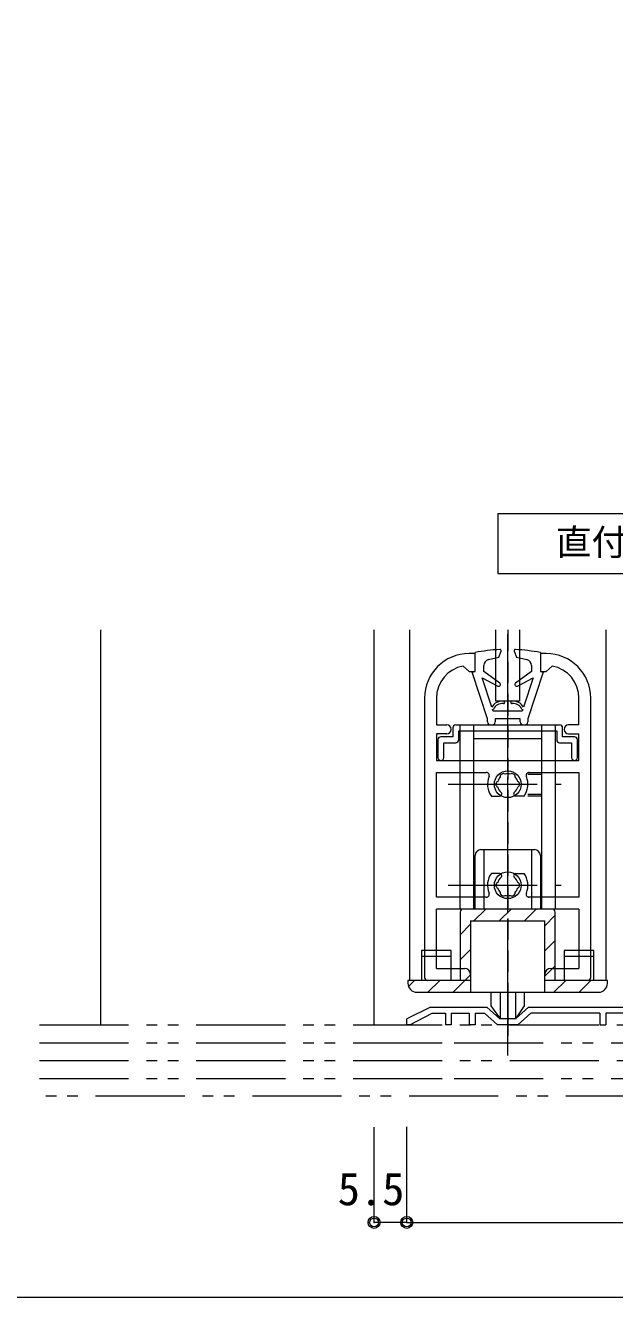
# Model space of a CAD drawing. Units: millimetres on the paper, enlarged 5 times, with parts at other scales. Extents: x -992 to 1008, y -685 to 700.
# Drawn here: x -353.8 to -188.4, y -26.2 to 330.6 of the extents above; entities that cross this region are included whole.
import ezdxf
from ezdxf.enums import TextEntityAlignment as Align

# ---------------------------------------------------------------- set-up
doc = ezdxf.new("R2010")
doc.units = ezdxf.units.MM
doc.header["$LTSCALE"] = 5
doc.header["$PDMODE"] = 32
doc.header["$PDSIZE"] = 2.5
for name, pattern in [('CHAIN1', [8, 5, -1, 1, -1]), ('DASHED1', [1.8, 1.2, -0.6]), ('DOUBLE_CHAIN1', [8.8, 5, -1, 0.6, -0.6, 0.6, -1])]:
    doc.linetypes.add(name, pattern=pattern)
for name, color, linetype, lineweight in [('1-0_H-SYM', 7, 'Continuous', 20), ('1-1_0', 7, 'Continuous', 20), ('2-0_18', 7, 'Continuous', 18)]:
    doc.layers.add(name, color=color, linetype=linetype, lineweight=lineweight)
doc.styles.add('ＭＳ ゴシック', font='')
doc.styles.get('ＭＳ ゴシック').set_extended_font_data('MS Gothic')

msp = doc.modelspace()

# ---------------------------------------------------------------- linework, layer by layer
at = {"layer": '1-0_H-SYM'}
msp.add_line((197.5, -26.25), (-967.5, -26.25), dxfattribs=at)
at = {"layer": '1-1_0'}
msp.add_lwpolyline([(197.5, -26.25), (-967.5, -26.25), (-967.5, 675)], dxfattribs=at)
at = {"layer": '2-0_18'}
for p, q in [((-221.167, 176.901), (-97.834, 176.901)), ((-332.586, 50.239), (-332.586, 161.072)), ((-255.92, 50.239), (-255.92, 161.072)), ((-245.92, 62.739), (-245.92, 161.072)), ((-221.753, 141.073), (-221.753, 161.072)), ((-215.086, 161.072), (-215.086, 141.073)), ((-190.92, 161.072), (-190.92, 62.739)), ((-227.586, 154.406), (-229.253, 154.406)), ((-227.586, 149.406), (-227.586, 154.739)), ((-220.92, 153.406), (-220.274, 155.122)), ((-209.253, 154.739), (-209.253, 149.406)), ((-207.586, 154.406), (-209.253, 154.406)), ((-225.086, 149.406), (-225.086, 151.092)), ((-223.809, 152.713), (-220.92, 153.406)), ((-211.753, 151.092), (-211.753, 149.406)), ((-207.586, 149.406), (-205.92, 150.92)), ((-228.42, 149.239), (-227.586, 149.406)), ((-224.086, 136.073), (-228.42, 149.239)), ((-225.59, 147.573), (-221.148, 145.294)), ((-222.886, 139.355), (-225.59, 147.573)), ((-220.624, 146.143), (-225.086, 149.406)), ((-211.753, 149.406), (-216.215, 146.143)), ((-209.253, 149.406), (-207.586, 149.406)), ((-241.753, 141.906), (-241.753, 63.573)), ((-238.42, 141.906), (-238.42, 134.406)), ((-215.086, 141.073), (-221.753, 141.073)), ((-198.42, 134.406), (-198.42, 141.906)), ((-195.086, 63.573), (-195.086, 141.906)), ((-224.086, 135.239), (-224.086, 136.073)), ((-222.683, 138.739), (-222.552, 138.739)), ((-222.518, 138.239), (-222.683, 138.739)), ((-214.321, 138.239), (-222.518, 138.239)), ((-214.935, 136.073), (-221.92, 136.073)), ((-221.92, 136.073), (-221.92, 135.239)), ((-214.92, 135.239), (-214.92, 136.073)), ((-212.753, 136.073), (-212.753, 135.239)), ((-238.42, 134.406), (-235.503, 134.406)), ((-233.836, 133.573), (-233.836, 131.073)), ((-233.003, 134.406), (-203.836, 134.406)), ((-232.17, 132.739), (-204.67, 132.739)), ((-232.17, 130.239), (-232.17, 132.739)), ((-231.753, 82.739), (-231.753, 134.406)), ((-227.92, 82.739), (-227.92, 134.406)), ((-208.92, 134.406), (-208.92, 82.739)), ((-205.086, 134.406), (-205.086, 82.739)), ((-204.67, 132.739), (-204.67, 130.239)), ((-203.003, 131.073), (-203.003, 133.573)), ((-198.42, 134.406), (-201.336, 134.406)), ((-238.003, 130.239), (-238.003, 125.239)), ((-233.836, 131.073), (-237.17, 131.073)), ((-236.336, 125.239), (-236.336, 129.406)), ((-236.336, 129.406), (-233.003, 129.406)), ((-227.92, 130.573), (-208.92, 130.573)), ((-203.836, 129.406), (-200.503, 129.406)), ((-199.67, 131.073), (-203.003, 131.073)), ((-201.336, 131.906), (-198.42, 131.906)), ((-200.503, 129.406), (-200.503, 125.239)), ((-198.836, 125.239), (-198.836, 130.239)), ((-198.42, 124.406), (-198.42, 131.906)), ((-238.42, 124.406), (-198.42, 124.406)), ((-238.42, 121.073), (-224.42, 121.073)), ((-238.42, 86.073), (-238.42, 121.073)), ((-212.42, 121.073), (-198.42, 121.073)), ((-198.42, 121.073), (-198.42, 86.073)), ((-223.002, 114.406), (-220.706, 114.406)), ((-213.837, 114.406), (-216.133, 114.406)), ((-227.586, 82.739), (-227.586, 97.739)), ((-225.92, 99.406), (-210.92, 99.406)), ((-225.086, 99.406), (-225.086, 82.739)), ((-211.753, 99.406), (-211.753, 82.739)), ((-209.253, 97.739), (-209.253, 82.739)), ((-220.706, 92.739), (-223.002, 92.739)), ((-216.133, 92.739), (-213.837, 92.739)), ((-224.42, 86.073), (-238.42, 86.073)), ((-198.42, 86.073), (-212.42, 86.073)), ((-198.42, 82.739), (-238.42, 82.739)), ((-238.42, 66.073), (-238.42, 82.739)), ((-227.886, 79.406), (-224.553, 82.739)), ((-220.815, 79.406), (-217.482, 82.739)), ((-213.744, 79.406), (-210.411, 82.739)), ((-198.42, 82.739), (-198.42, 66.073)), ((-231.753, 81.906), (-231.753, 62.739)), ((-228.836, 79.406), (-228.836, 59.406)), ((-228.836, 79.406), (-208.003, 79.406)), ((-208.003, 78.076), (-205.086, 80.993)), ((-208.003, 59.406), (-208.003, 79.406)), ((-205.086, 62.739), (-205.086, 81.906)), ((-231.753, 75.539), (-228.836, 78.456)), ((-231.753, 68.468), (-228.836, 71.385)), ((-208.003, 71.005), (-205.086, 73.922)), ((-208.003, 71.005), (-205.086, 73.922)), ((-242.586, 71.073), (-242.586, 62.739)), ((-234.253, 69.406), (-242.586, 69.406)), ((-202.586, 71.073), (-202.586, 62.739)), ((-194.253, 71.073), (-202.586, 71.073)), ((-194.253, 69.406), (-202.586, 69.406)), ((-194.253, 62.739), (-194.253, 71.073)), ((-238.42, 66.073), (-230.503, 66.073)), ((-233.744, 59.406), (-228.79, 64.36)), ((-233.744, 59.406), (-228.836, 64.314)), ((-208.003, 63.934), (-205.086, 66.851)), ((-206.336, 66.073), (-198.42, 66.073)), ((-228.836, 62.739), (-246.42, 62.739)), ((-246.42, 62.739), (-246.42, 61.906)), ((-246.261, 61.031), (-244.553, 62.739)), ((-240.815, 59.406), (-237.482, 62.739)), ((-240.815, 59.406), (-237.482, 62.739)), ((-190.42, 62.739), (-208.003, 62.739)), ((-205.46, 59.406), (-202.127, 62.739)), ((-205.459, 59.407), (-202.127, 62.739)), ((-198.389, 59.406), (-195.055, 62.739)), ((-198.388, 59.406), (-195.056, 62.739)), ((-190.42, 61.906), (-190.42, 62.739)), ((-243.92, 59.406), (-192.92, 59.406)), ((-223.153, 59.406), (-223.153, 55.586)), ((-213.762, 59.406), (-213.762, 55.636)), ((-240.086, 55.239), (-246.753, 51.906)), ((-245.919, 50.239), (-239.586, 53.572)), ((-240.086, 55.239), (-224.253, 55.239)), ((-239.586, 53.572), (-235.919, 53.572)), ((-235.919, 53.572), (-235.919, 50.239)), ((-234.253, 53.572), (-234.253, 50.239)), ((-234.253, 53.572), (-229.253, 53.572)), ((-229.253, 53.572), (-229.253, 50.239)), ((-227.586, 53.572), (-227.586, 50.239)), ((-227.586, 53.572), (-224.919, 53.572)), ((-224.919, 53.572), (-221.253, 50.239)), ((-224.253, 55.239), (-220.586, 51.906)), ((-223.153, 55.586), (-220.578, 51.906)), ((-213.762, 55.636), (-216.262, 51.906)), ((-216.253, 51.906), (-212.586, 55.239)), ((-215.586, 50.239), (-211.919, 53.572)), ((-212.586, 55.239), (-164.253, 55.239)), ((-192.586, 53.572), (-211.919, 53.572)), ((-192.586, 53.572), (-192.586, 50.239)), ((-190.92, 53.572), (-190.92, 50.239)), ((-185.919, 53.572), (-190.92, 53.572)), ((-246.753, 50.239), (-246.753, 51.906)), ((-245.919, 50.239), (-246.753, 50.239)), ((-234.253, 50.239), (-235.919, 50.239)), ((-227.586, 50.239), (-229.253, 50.239)), ((-215.586, 50.239), (-221.253, 50.239)), ((-216.244, 51.906), (-220.586, 51.906)), ((-192.586, 50.239), (-190.92, 50.239))]:
    msp.add_line(p, q, dxfattribs=at)
at = {"layer": '2-0_18', "linetype": 'DASHED1'}
msp.add_line((-218.42, 161.072), (-218.42, 44.524), dxfattribs=at)
at = {"layer": '2-0_18', "linetype": 'CHAIN1'}
for p, q in [((-218.42, 41.629), (-218.42, 161.072)), ((-218.42, 54.872), (-218.42, 160.397)), ((-212.753, 121.073), (-208.92, 121.073)), ((-212.753, 120.573), (-208.92, 120.573)), ((-235.12, 117.739), (-203.42, 117.739)), ((-208.92, 114.906), (-212.753, 114.906)), ((-208.92, 114.406), (-212.753, 114.406)), ((-235.12, 89.406), (-203.42, 89.406)), ((-208.92, 86.073), (-212.753, 86.073))]:
    msp.add_line(p, q, dxfattribs=at)
at = {"layer": '2-0_18', "color": 4}
for p, q in [((-220.578, 59.406), (-220.578, 51.906)), ((-218.42, 59.406), (-218.42, 51.906)), ((-216.262, 59.406), (-216.262, 51.906)), ((-255.92, -5.182), (-255.92, 21.515)), ((-246.753, -5.182), (-246.753, 21.63)), ((-246.753, -5.182), (-255.92, -5.182)), ((-246.753, -5.182), (-70.086, -5.182))]:
    msp.add_line(p, q, dxfattribs=at)
at = {"layer": '2-0_18', "linetype": 'DOUBLE_CHAIN1'}
for p, q in [((-349.831, 50.239), (-83.42, 50.239)), ((-349.831, 45.239), (-233.42, 45.239)), ((-233.42, 45.239), (-1.086, 45.239)), ((-349.831, 40.239), (-83.42, 40.239)), ((-349.831, 35.239), (-233.42, 35.239)), ((-233.42, 35.239), (-1.086, 35.239)), ((-1.086, 30.239), (-349.831, 30.239))]:
    msp.add_line(p, q, dxfattribs=at)
at = {"layer": '2-0_18'}
for points in [[(-97.834, 193.568), (-221.167, 193.568), (-221.167, 176.901)], [(-216.565, 155.122), (-215.92, 153.406), (-213.031, 152.713)], [(-230.92, 150.92), (-229.253, 149.406), (-227.586, 149.406)], [(-215.691, 145.294), (-211.249, 147.573), (-213.954, 139.355)], [(-209.253, 149.406), (-208.42, 149.239), (-212.753, 136.073)], [(-214.287, 138.739), (-214.156, 138.739), (-214.321, 138.239)], [(-235.503, 131.906), (-238.42, 131.906), (-238.42, 124.406)], [(-234.253, 62.739), (-234.253, 71.073), (-242.586, 71.073)]]:
    msp.add_lwpolyline(points, dxfattribs=at)
for centre in [(-218.42, 117.739), (-218.42, 89.406)]:
    msp.add_circle(centre, 3.75, dxfattribs=at)
at = {"layer": '2-0_18', "color": 4}
for centre in [(-255.92, -5.182), (-246.753, -5.182)]:
    msp.add_circle(centre, 1.667, dxfattribs=at)
at = {"layer": '2-0_18'}
for centre, radius, start, end in [((-229.253, 141.906), 12.5, 90, 180), ((-214.233, 72.483), 83.333, 94.39026, 99.22101), ((-220.586, 155.239), 0.333, 339.39028, 94.39026), ((-216.253, 155.239), 0.333, 85.6097, 200.60966), ((-222.607, 72.483), 83.333, 80.77894, 85.6097), ((-207.586, 141.906), 12.5, 0, 90), ((-229.253, 141.906), 9.167, 100.47566, 180), ((-223.42, 151.092), 1.667, 103.49571, 180), ((-213.42, 151.092), 1.667, 0, 76.50424), ((-207.586, 141.906), 9.167, 0, 79.52429), ((-220.92, 145.739), 0.5, 242.84899, 53.82074), ((-215.92, 145.739), 0.5, 126.17921, 297.15095), ((-219.97, 137.739), 3.333, 82.65042, 151.00492), ((-219.97, 137.739), 2.667, 82.65042, 155.68423), ((-219.586, 140.715), 0.333, 262.65042, 82.65042), ((-217.253, 140.715), 0.333, 97.34953, 277.34953), ((-216.869, 137.739), 3.333, 28.99503, 97.34953), ((-216.869, 137.739), 2.667, 24.31572, 97.34953), ((-222.552, 138.906), 0.167, 270, 335.68423), ((-214.287, 138.906), 0.167, 204.31571, 270), ((-235.503, 133.156), 1.25, 270, 90), ((-233.003, 133.573), 0.833, 90, 180), ((-223.253, 135.239), 0.833, 180, 270), ((-222.753, 135.239), 0.833, 270, 0), ((-214.086, 135.239), 0.833, 180, 270), ((-213.586, 135.239), 0.833, 270, 0), ((-203.836, 133.573), 0.833, 0, 90), ((-201.336, 133.156), 1.25, 90, 270), ((-237.17, 130.239), 0.833, 90, 180), ((-233.003, 130.239), 0.833, 270, 0), ((-203.836, 130.239), 0.833, 180, 270), ((-199.67, 130.239), 0.833, 0, 90), ((-237.17, 125.239), 0.833, 180, 0), ((-199.67, 125.239), 0.833, 180, 0), ((-224.42, 120.239), 0.833, 337.38011, 90), ((-218.42, 117.739), 5.667, 157.38011, 216.03186), ((-220.92, 117.739), 0.833, 112.02429, 247.97566), ((-218.42, 117.739), 2.917, 135.35885, 164.64109), ((-219.67, 119.904), 0.833, 52.02429, 187.97566), ((-218.42, 117.739), 2.917, 75.35886, 104.64109), ((-217.17, 119.904), 0.833, 352.02429, 127.97566), ((-218.42, 117.739), 2.917, 15.35886, 44.6411), ((-215.92, 117.739), 0.833, 292.02429, 67.97566), ((-218.42, 117.739), 5.667, 323.96809, 22.61984), ((-212.42, 120.239), 0.833, 90, 202.61984), ((-218.42, 117.739), 2.917, 195.35885, 229.81587), ((-220.706, 115.032), 0.626, 270, 49.81587), ((-216.133, 115.032), 0.626, 130.18408, 270), ((-218.42, 117.739), 2.917, 310.18408, 344.64109), ((-225.92, 97.739), 1.667, 90, 180), ((-210.92, 97.739), 1.667, 0, 90), ((-218.42, 89.406), 5.667, 143.96809, 202.61984), ((-220.92, 89.406), 0.833, 112.02429, 247.97566), ((-218.42, 89.406), 2.917, 130.18408, 164.64109), ((-220.706, 92.113), 0.626, 310.18408, 90), ((-216.133, 92.113), 0.626, 90, 229.81587), ((-218.42, 89.406), 2.917, 15.35886, 49.81587), ((-215.92, 89.406), 0.833, 292.02429, 67.97566), ((-218.42, 89.406), 5.667, 337.38011, 36.03186), ((-224.42, 86.906), 0.833, 270, 22.61984), ((-218.42, 89.406), 2.917, 195.35885, 224.64109), ((-219.67, 87.241), 0.833, 172.02429, 307.97566), ((-218.42, 89.406), 2.917, 255.35885, 284.64109), ((-217.17, 87.241), 0.833, 232.02429, 7.97566), ((-218.42, 89.406), 2.917, 315.35885, 344.64109), ((-212.42, 86.906), 0.833, 157.38011, 270), ((-230.92, 81.906), 0.833, 90, 180), ((-205.92, 81.906), 0.833, 0, 90), ((-230.503, 64.406), 1.667, 0, 90), ((-206.336, 64.406), 1.667, 90, 180), ((-243.92, 61.906), 2.5, 180, 270), ((-240.92, 63.573), 0.833, 180, 270), ((-195.92, 63.573), 0.833, 270, 0), ((-192.92, 61.906), 2.5, 270, 0), ((-192.92, 61.906), 2.5, 270, 0)]:
    msp.add_arc(centre, radius, start, end, dxfattribs=at)
at = {"layer": '2-0_18', "color": 5}
for p in [(-255.92, -5.182), (-246.753, -5.182)]:
    msp.add_point(p, dxfattribs=at)
at = {"layer": '2-0_18', "color": 4}
for p in [(-255.92, -5.182), (-246.753, -5.182)]:
    msp.add_point(p, dxfattribs=at)

# ---------------------------------------------------------------- texts
at = {"layer": '2-0_18', "style": 'ＭＳ ゴシック'}
for s, height, p in [('直付レール：ＭＺ16Ｆ', 7.331, (-204.874, 179.791)), ('5.5', 9.164, (-266.128, -3.098))]:
    msp.add_text(s, height=height, dxfattribs=at).set_placement(p, align=Align.BOTTOM_LEFT)

doc.saveas('drawing.dxf')
